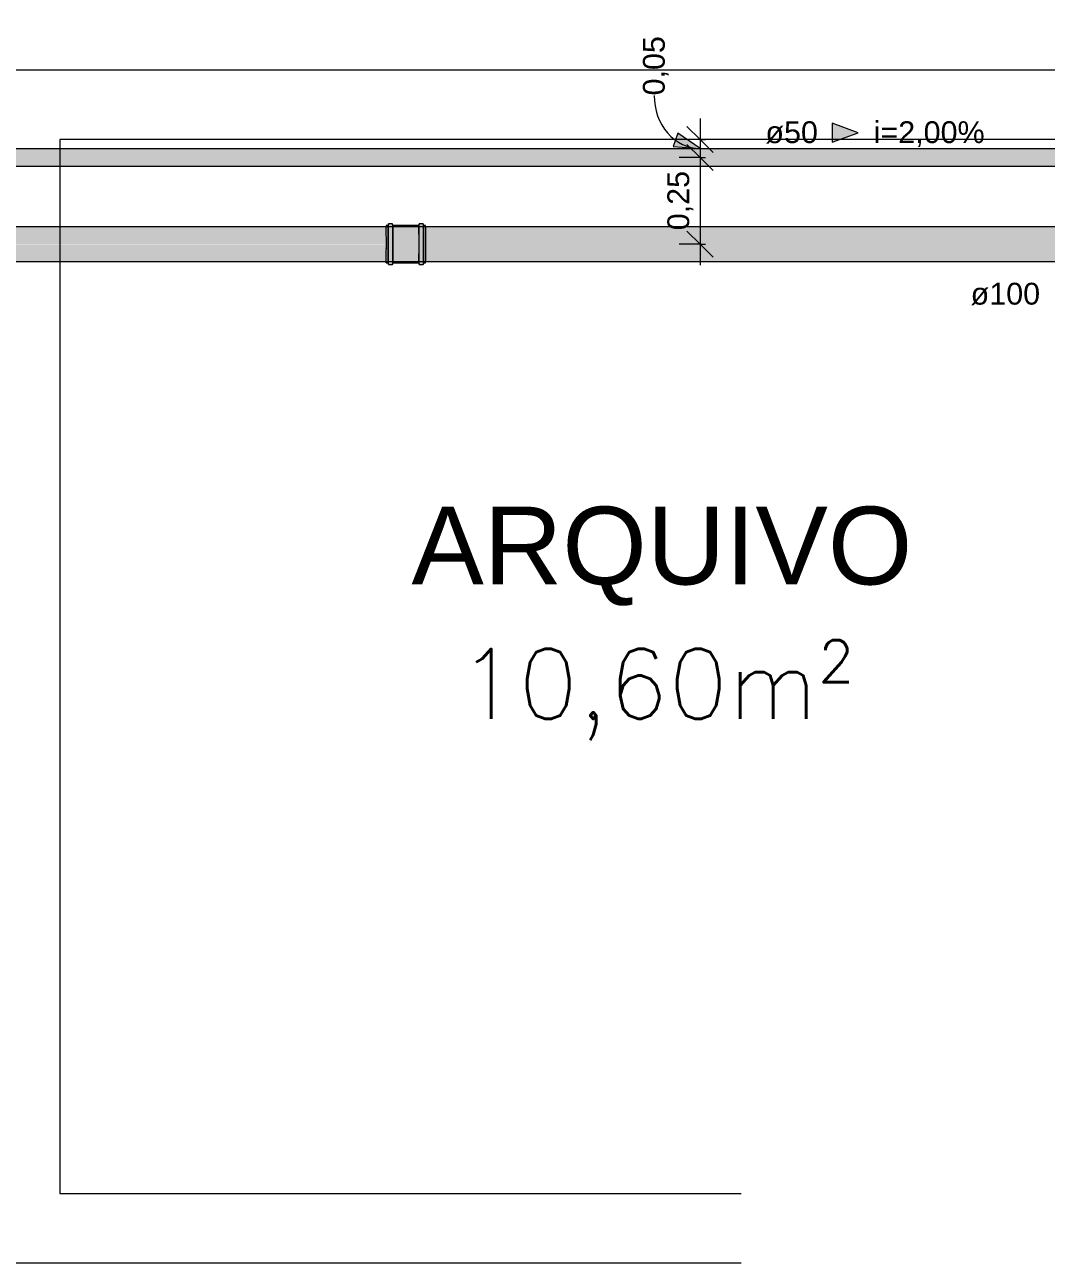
# Model space of a CAD drawing. Header units: metres. Extents: x 42.1 to 94.3, y -3.4 to 61.2.
# Drawn here: x 49.306 to 52.232, y 55.952 to 59.501 of the extents above; entities that cross this region are included whole.
import ezdxf

# ---------------------------------------------------------------- set-up
doc = ezdxf.new("R2010")
doc.units = ezdxf.units.M
for name, color, linetype, lineweight in [('A-ANNO-DIMS', 7, 'Continuous', 5), ('A-ANNO-DIMS-25', 7, 'Continuous', 5), ('ARQ-PAR', 7, 'Continuous', 5), ('ARQ-TEXTO-AMBIENTES-50', 7, 'Continuous', 5), ('ARQ-TEXTO-EQUIPO-50', 7, 'Continuous', 5), ('P-PIPE', 7, 'Continuous', 5), ('P-PIPE-IDEN', 7, 'Continuous', 5)]:
    doc.layers.add(name, color=color, linetype=linetype, lineweight=lineweight)
doc.layers.add('ARQ_1100_BASE_TÉRREO_GARAGEM_dwg', color=7, linetype='Continuous', lineweight=5, true_color=0x767676)
doc.styles.add('Arial', font='arial.ttf', dxfattribs={"height": 0.0625})
doc.styles.add('RomanS', font='romans__.ttf', dxfattribs={"height": 0.200498})
doc.styles.add('SansSerif', font='sanss___.ttf', dxfattribs={"height": 0.222776})
doc.dimstyles.new('Diagonal_-_2_5_mm_Arial_-_Preto', dxfattribs={"dimscale": 0.3048, "dimtxt": 0.063766, "dimasz": 0.246063, "dimexe": 0.19685, "dimexo": 0.123031, "dimgap": 0.04101, "dimtad": 1, "dimrnd": 0.01, "dimzin": 0, "dimdsep": 46, "dimtxsty": 'Arial', "dimblk1": 'OBLIQUE', "dimblk2": 'OBLIQUE', "dimsah": 1, "dimcen": 0.09, "dimdle": 0.19685, "dimazin": 0, "dimtfac": 1, "dimtdec": 4, "dimtix": 1, "dimtmove": 0, "dimatfit": 3, "dimfxl": 1, "dimtvp": 1, "dimtolj": 1, "dimtzin": 0, "dimarcsym": 2})
doc.dimstyles.new('Diagonal_-_2_5_mm_Arial_-_Preto_1', dxfattribs={"dimscale": 0.3048, "dimtxt": 0.063766, "dimasz": 0.246063, "dimexe": 0.19685, "dimexo": 0.123031, "dimgap": 0.04101, "dimtad": 1, "dimrnd": 0.01, "dimzin": 0, "dimdsep": 46, "dimtxsty": 'Arial', "dimblk1": 'OBLIQUE', "dimblk2": 'OBLIQUE', "dimsah": 1, "dimcen": 0.09, "dimdle": 0.19685, "dimazin": 0, "dimtfac": 1, "dimtdec": 4, "dimtix": 1, "dimtmove": 1, "dimatfit": 3, "dimfxl": 1, "dimtvp": 1, "dimtolj": 1, "dimtzin": 0, "dimarcsym": 2})

# ---------------------------------------------------------------- blocks, each defined once
blk = doc.blocks.new('Luva de Correr - Serie Normal - Esgoto - MEP - Tigre - Standard-4224055-TÉRREO F_S 2')
at = {"layer": 'P-PIPE', "true_color": 0xe06060}
h = blk.add_hatch(color=13, dxfattribs=at)
h.paths.add_polyline_path([(50.3411, 58.8186), (50.3414, 58.8259), (50.3416, 58.8596), (50.3413, 58.8259), (50.341, 58.8202)])
h.paths.add_polyline_path([(50.3416, 58.8858), (50.3412, 58.9233), (50.341, 58.9232), (50.3412, 58.921), (50.3413, 58.9152), (50.3415, 58.8962)])
for points in [[(50.3471, 58.8721), (50.3471, 58.8721), (50.3468, 58.9186), (50.3467, 58.9243), (50.3411, 58.925), (50.3414, 58.918), (50.3416, 58.8858), (50.3416, 58.8721)], [(50.3471, 58.8721), (50.3483, 58.8721), (50.3479, 58.9255), (50.3476, 58.9288), (50.3467, 58.9243), (50.347, 58.9062), (50.3471, 58.8734)], [(50.3483, 58.8721), (50.3603, 58.8721), (50.3599, 58.9255), (50.3598, 58.9289), (50.3478, 58.9289), (50.3481, 58.9092), (50.3483, 58.882)], [(50.4352, 58.8721), (50.4349, 58.9211), (50.4348, 58.9243), (50.3606, 58.9243), (50.3609, 58.9062), (50.361, 58.8721), (50.4352, 58.8721)], [(50.4352, 58.8721), (50.4361, 58.8721), (50.4357, 58.9255), (50.4354, 58.9288), (50.4348, 58.9243), (50.4351, 58.9062), (50.4352, 58.8721)], [(50.4481, 58.8721), (50.4477, 58.9255), (50.4476, 58.9289), (50.4356, 58.9289), (50.4359, 58.9092), (50.4361, 58.8721)], [(50.4491, 58.8721), (50.4488, 58.9186), (50.4484, 58.9255), (50.4476, 58.9289), (50.448, 58.9062), (50.4481, 58.8721), (50.4491, 58.8721)], [(50.4546, 58.8721), (50.4544, 58.918), (50.4541, 58.925), (50.4487, 58.9243), (50.449, 58.9062), (50.4491, 58.8721), (50.4546, 58.8721)], [(50.3411, 58.8186), (50.3467, 58.8195), (50.347, 58.8378), (50.3471, 58.8721), (50.3416, 58.8721), (50.3414, 58.8259), (50.3412, 58.8195)], [(50.3476, 58.8148), (50.3478, 58.8149), (50.3481, 58.8348), (50.3483, 58.8721), (50.3471, 58.8721), (50.3468, 58.8218), (50.3469, 58.8179), (50.3476, 58.8149)], [(50.3596, 58.8148), (50.3598, 58.8149), (50.3601, 58.8348), (50.3603, 58.8721), (50.3483, 58.8721), (50.3479, 58.8183), (50.3479, 58.8148)], [(50.3598, 58.8149), (50.3606, 58.8195), (50.3609, 58.8378), (50.361, 58.8721), (50.3603, 58.8721), (50.3599, 58.8183), (50.3599, 58.8168)], [(50.3606, 58.8194), (50.4348, 58.8195), (50.4351, 58.8378), (50.4352, 58.8721), (50.361, 58.8721), (50.3607, 58.8218), (50.3606, 58.8194)], [(50.4354, 58.8148), (50.4356, 58.8149), (50.436, 58.8378), (50.4361, 58.8721), (50.4352, 58.8721), (50.4349, 58.8227), (50.4349, 58.8178), (50.4354, 58.8149)], [(50.4355, 58.8148), (50.4476, 58.8149), (50.4479, 58.8348), (50.4481, 58.8721), (50.4361, 58.8721), (50.4357, 58.8183), (50.4356, 58.8149)], [(50.4476, 58.8149), (50.4487, 58.8205), (50.449, 58.8378), (50.4491, 58.8721), (50.4481, 58.8721), (50.4477, 58.8183), (50.4477, 58.8168)], [(50.4541, 58.8186), (50.4544, 58.8259), (50.4546, 58.863), (50.4546, 58.8721), (50.4491, 58.8721), (50.4488, 58.8218), (50.4489, 58.8194)]]:
    blk.add_hatch(color=13, dxfattribs=at).paths.add_polyline_path(points)
h = blk.add_hatch(color=13, dxfattribs=at)
h.paths.add_polyline_path([(50.3607, 58.9211), (50.3606, 58.9243), (50.3598, 58.9289), (50.3601, 58.9243), (50.3606, 58.9216)])
h.paths.add_polyline_path([(50.3608, 58.9121), (50.3607, 58.9211), (50.3599, 58.9255), (50.3603, 58.9147), (50.3608, 58.9124)])
h.paths.add_polyline_path([(50.361, 58.8721), (50.3608, 58.9121), (50.3601, 58.9157), (50.3603, 58.882), (50.3603, 58.8721), (50.361, 58.8721)])
at = {"layer": 'P-PIPE'}
for p, q in [((50.3466, 58.925), (50.3411, 58.925)), ((50.3477, 58.9297), (50.3466, 58.925)), ((50.3597, 58.9297), (50.3477, 58.9297)), ((50.3605, 58.9249), (50.3597, 58.9296)), ((50.4347, 58.925), (50.3605, 58.925)), ((50.4355, 58.9296), (50.4347, 58.9249)), ((50.4475, 58.9297), (50.4355, 58.9297)), ((50.4486, 58.925), (50.4475, 58.9297)), ((50.4541, 58.925), (50.4486, 58.925)), ((50.3411, 58.8186), (50.3466, 58.8186)), ((50.3466, 58.8187), (50.3477, 58.814)), ((50.3477, 58.8139), (50.3597, 58.8139)), ((50.3597, 58.814), (50.3605, 58.8187)), ((50.3605, 58.8186), (50.4347, 58.8186)), ((50.4347, 58.8187), (50.4355, 58.814)), ((50.4355, 58.8139), (50.4475, 58.8139)), ((50.4475, 58.814), (50.4486, 58.8187)), ((50.4486, 58.8186), (50.4541, 58.8186))]:
    blk.add_line(p, q, dxfattribs=at)
for centre, major_axis, start_param, end_param in [((50.3411, 58.8718), (0, 0.0532), 4.716531, 6.613983), ((50.3411, 58.8718), (0, 0.05), 6.025528, 6.283185), ((50.3411, 58.8718), (0, 0.05), 5.763728, 5.892569), ((50.3411, 58.8718), (0, 0.05), 5.501929, 5.761922), ((50.3466, 58.8718), (0, 0.0532), 4.716531, 6.454393), ((50.3477, 58.8718), (0, 0.0579), 4.716531, 6.46186), ((50.3597, 58.8718), (0, 0.0579), 4.716531, 6.456293), ((50.3605, 58.8718), (0, 0.0532), 4.716531, 6.283185), ((50.4347, 58.8718), (0, 0.0532), 4.716531, 6.44959), ((50.4355, 58.8718), (0, 0.0579), 4.716531, 6.46186), ((50.4475, 58.8718), (0, 0.0579), 4.716531, 6.445347), ((50.4486, 58.8718), (0, 0.0532), 4.716531, 6.283185), ((50.4541, 58.8718), (0, 0.0532), 4.716531, 6.287327), ((50.3411, 58.8718), (0, 0.0532), 3.145735, 4.716531), ((50.3411, 58.8718), (0, 0.05), 4.452591, 4.454731), ((50.3466, 58.8718), (0, 0.0532), 2.971202, 4.716531), ((50.3477, 58.8718), (0, 0.0579), 2.971202, 4.716531), ((50.3597, 58.8718), (0, 0.0579), 2.971202, 4.716531), ((50.3605, 58.8718), (0, 0.0532), 3.141593, 4.716531), ((50.4347, 58.8718), (0, 0.0532), 2.971202, 4.716531), ((50.4355, 58.8718), (0, 0.0579), 2.971202, 4.716531), ((50.4475, 58.8718), (0, 0.0579), 2.971202, 4.716531), ((50.4486, 58.8718), (0, 0.0532), 3.075623, 4.716531), ((50.4541, 58.8718), (0, 0.0532), 3.145735, 4.716531), ((50.3411, 58.8718), (0, 0.0532), 2.812093, 3.141593), ((50.3411, 58.8718), (0, 0.05), 3.145735, 3.274575), ((50.3411, 58.8718), (0, 0.05), 3.407534, 3.536375), ((50.3411, 58.8718), (0, 0.05), 3.669333, 3.926324)]:
    blk.add_ellipse(centre, major_axis=major_axis, ratio=0.01, start_param=start_param, end_param=end_param, dxfattribs=at)
blk = doc.blocks.new('ARQ_1100_BASE_TÉRREO_GARAGEM_dwg-4178582-TÉRREO F_S 2')
at = {"layer": 'ARQ-PAR', "color": 253, "true_color": 0xaaaaaa, "flags": 128}
for points in [[(42.5858, 59.3718), (53.1158, 59.3718), (53.1278, 59.3718)], [(52.9158, 58.0784), (52.9158, 59.1718), (49.4058, 59.1718), (49.4058, 56.1518), (51.3582, 56.1518)], [(51.3582, 55.9518), (46.6058, 55.9518), (46.6058, 56.1518), (46.9458, 56.1518)]]:
    blk.add_lwpolyline(points, dxfattribs=at)
at = {"layer": 'ARQ-TEXTO-AMBIENTES-50', "insert": (51.8486, 58.1196), "char_height": 0.22278, "width": 1.674789, "attachment_point": 3, "line_spacing_factor": 0.957023, "style": 'SansSerif'}
blk.add_mtext('ARQUIVO', dxfattribs=at)
at = {"layer": 'ARQ-TEXTO-EQUIPO-50', "insert": (50.5478, 57.7119), "char_height": 0.2005, "width": 1.519927, "attachment_point": 1, "line_spacing_factor": 0.983083, "style": 'RomanS'}
blk.add_mtext('10,60m²', dxfattribs=at)
blk = doc.blocks.new('Anotacao_Tuboseta - Fluxo 1-2612753-TÉRREO F_S 2')
at = {"layer": 'P-PIPE-IDEN'}
blk.add_hatch(color=256, dxfattribs=at).paths.add_polyline_path([(0, -0.00108), (0, 0.00108), (0.00297, 0)])
for p, q in [((0.00297, 0), (0, 0.00108)), ((0, 0.00108), (0, -0.00108)), ((0, -0.00108), (0.00297, 0))]:
    blk.add_line(p, q, dxfattribs=at)
blk = doc.blocks.new('DIMBLOCK12-TÉRREO F_S 2')
at = {"layer": 'A-ANNO-DIMS-25', "lineweight": 20}
blk.add_hatch(color=256, dxfattribs=at).paths.add_polyline_path([(51.2404, 59.1461), (51.1763, 59.1899), (51.1629, 59.152)])
at = {"layer": 'A-ANNO-DIMS-25'}
for p, q in [((51.2404, 59.2318), (51.2404, 59.1203)), ((51.2404, 59.1718), (51.1804, 59.1718)), ((51.2404, 59.1718), (51.2559, 59.1718)), ((51.2404, 59.1203), (51.1804, 59.1203)), ((51.2404, 59.1203), (51.2559, 59.1203))]:
    blk.add_line(p, q, dxfattribs=at)
at = {"layer": 'A-ANNO-DIMS-25', "lineweight": 20}
for p, q in [((51.2404, 59.1718), (51.2029, 59.2093)), ((51.1763, 59.1899), (51.1629, 59.152)), ((51.2404, 59.1461), (51.1763, 59.1899)), ((51.2404, 59.1203), (51.2029, 59.1578)), ((51.2404, 59.1718), (51.2779, 59.1343)), ((51.1629, 59.152), (51.2404, 59.1461)), ((51.2404, 59.1203), (51.2779, 59.0828))]:
    blk.add_line(p, q, dxfattribs=at)
at = {"layer": 'A-ANNO-DIMS-25'}
blk.add_ellipse((51.2404, 59.298), major_axis=(0, 0.152), ratio=0.865664, start_param=1.570796, end_param=3.141593, dxfattribs=at)
at = {"layer": 'A-ANNO-DIMS-25', "color": 0, "insert": (51.0767, 59.298), "char_height": 0.0625, "width": 0.202482, "attachment_point": 1, "rotation": 90, "line_spacing_factor": 0.941778, "style": 'Arial'}
blk.add_mtext('0,05', dxfattribs=at)
blk = doc.blocks.new('_Oblique')
at = {"color": 0, "linetype": 'ByBlock', "lineweight": -2}
blk.add_line((-0.5, -0.5), (0.5, 0.5), dxfattribs=at)
blk = doc.blocks.new('DIMBLOCK13-TÉRREO F_S 2')
at = {"layer": 'A-ANNO-DIMS-25', "lineweight": 20}
for p, q in [((51.2404, 59.1203), (51.2029, 59.1578)), ((51.2404, 59.1203), (51.2779, 59.0828)), ((51.2404, 58.8718), (51.2029, 58.9093)), ((51.2404, 58.8718), (51.2779, 58.8343))]:
    blk.add_line(p, q, dxfattribs=at)
at = {"layer": 'A-ANNO-DIMS-25'}
for p, q in [((51.2404, 59.1203), (51.1804, 59.1203)), ((51.2404, 59.1203), (51.2404, 58.8118)), ((51.2404, 59.1203), (51.2559, 59.1203)), ((51.2404, 58.8718), (51.1804, 58.8718)), ((51.2404, 58.8718), (51.2559, 58.8718))]:
    blk.add_line(p, q, dxfattribs=at)
at = {"layer": 'A-ANNO-DIMS-25', "color": 0, "insert": (51.1467, 58.9117), "char_height": 0.0625, "width": 0.202482, "attachment_point": 1, "rotation": 90, "line_spacing_factor": 0.941778, "style": 'Arial'}
blk.add_mtext('0,25', dxfattribs=at)

msp = doc.modelspace()

# ---------------------------------------------------------------- hatches: boundary and pattern name
at = {"layer": 'P-PIPE', "true_color": 0x713800}
for points in [[(49.188, 59.1203), (53.1078, 59.1206), (53.1075, 59.1453), (46.0208, 59.1453), (46.0211, 59.134), (46.0212, 59.1203), (49.1567, 59.1203)], [(49.197, 59.0953), (53.1075, 59.0953), (53.1078, 59.107), (53.1078, 59.1203), (46.0212, 59.1203), (46.0209, 59.0953), (49.1929, 59.0953)], [(52.994, 58.8718), (53.7297, 58.8721), (53.7293, 58.9177), (53.7292, 58.9218), (50.4543, 58.9218), (50.4546, 58.8982), (50.4548, 58.8718), (52.6836, 58.8718)], [(53.3044, 58.8218), (53.7292, 58.8219), (53.7294, 58.8287), (53.7296, 58.8629), (53.7296, 58.8718), (50.4546, 58.8716), (50.4543, 58.8227), (50.4544, 58.8218), (52.994, 58.8218)]]:
    msp.add_hatch(color=36, dxfattribs=at).paths.add_polyline_path(points)
h = msp.add_hatch(color=36, dxfattribs=at)
h.paths.add_polyline_path([(48.5167, 58.8718), (50.3416, 58.8721), (50.3413, 58.918), (50.3411, 58.9218), (45.8649, 58.9218), (45.8649, 58.9154), (45.8627, 58.9155), (45.8627, 58.8718), (48.4744, 58.8718)])
h.paths.add_polyline_path([(45.5454, 58.8718), (45.8127, 58.8718), (45.8127, 58.9156), (45.8105, 58.9155), (45.8105, 58.9218), (45.555, 58.9216), (45.555, 58.9196), (45.5596, 58.9196), (45.5596, 58.9095), (45.555, 58.9083), (45.555, 58.903), (45.5528, 58.903), (45.5527, 58.8968), (45.5518, 58.8879), (45.5483, 58.8773), (45.5456, 58.8721)])
h.paths.add_polyline_path([(44.8948, 58.8968), (45.4566, 58.8968), (45.4567, 58.8988), (45.4623, 58.8991), (45.4636, 58.9038), (45.4736, 58.9038), (45.4736, 58.8988), (45.4966, 58.8988), (45.4988, 58.8968), (45.5024, 58.8971), (45.5028, 58.898), (45.5028, 58.903), (45.5006, 58.903), (45.5006, 58.9083), (45.496, 58.9095), (45.496, 58.9196), (45.5006, 58.9196), (45.5006, 58.9218), (44.6486, 58.9218), (44.649, 58.899), (44.661, 58.899), (44.661, 58.8968), (44.8857, 58.8968)])
h = msp.add_hatch(color=36, dxfattribs=at)
h.paths.add_polyline_path([(45.5064, 58.8218), (45.8127, 58.8218), (45.8127, 58.8718), (45.5454, 58.8718), (45.5439, 58.8692), (45.5375, 58.8615), (45.53, 58.8554), (45.5204, 58.8505), (45.5103, 58.8477), (45.5018, 58.8468), (45.4988, 58.8468), (45.4966, 58.8448), (45.4736, 58.8448), (45.4736, 58.8398), (45.4636, 58.8398), (45.4623, 58.8448), (45.4566, 58.8448), (45.4566, 58.8468), (44.661, 58.8467), (44.661, 58.8446), (44.6489, 58.8446), (44.6487, 58.8218), (45.4676, 58.8218)])
h.paths.add_polyline_path([(45.9092, 58.8218), (50.3411, 58.8219), (50.3414, 58.8286), (50.3416, 58.8677), (50.3416, 58.8718), (45.8627, 58.8718), (45.8627, 58.8218)])

# ---------------------------------------------------------------- linework, layer by layer
at = {"layer": 'P-PIPE'}
for p, q in [((53.1473, 59.1453), (48.9593, 59.1453)), ((49.1118, 59.0953), (53.1473, 59.0953)), ((53.7812, 58.9218), (49.1421, 58.9218)), ((49.1532, 58.8218), (53.7812, 58.8218))]:
    msp.add_line(p, q, dxfattribs=at)

# ---------------------------------------------------------------- block references
at = {"layer": 'ARQ_1100_BASE_TÉRREO_GARAGEM_dwg', "color": 253, "true_color": 0xaaaaaa}
msp.add_blockref('ARQ_1100_BASE_TÉRREO_GARAGEM_dwg-4178582-TÉRREO F_S 2', (0, 0), dxfattribs=at)
at = {"layer": 'P-PIPE'}
msp.add_blockref('Luva de Correr - Serie Normal - Esgoto - MEP - Tigre - Standard-4224055-TÉRREO F_S 2', (0, 0), dxfattribs=at)
at = {"layer": 'P-PIPE-IDEN', "xscale": 24.99999999999999, "yscale": 24.99999999999999, "zscale": 24.99999999999999}
msp.add_blockref('Anotacao_Tuboseta - Fluxo 1-2612753-TÉRREO F_S 2', (51.6193, 59.1913), dxfattribs=at)

# ---------------------------------------------------------------- texts
at = {"layer": 'P-PIPE-IDEN', "char_height": 0.0625, "attachment_point": 1, "style": 'Arial'}
for s, insert, width in [('ø50', (51.4275, 59.224), 0.18038), ('i=2,00%', (51.7377, 59.224), 0.382806), ('ø100', (52.0155, 58.7612), 0.238502)]:
    msp.add_mtext(s, dxfattribs=dict(at, insert=insert, width=width))

# ---------------------------------------------------------------- dimensions: what is measured, and where the dimension line sits
at = {"layer": 'A-ANNO-DIMS'}
dim = msp.add_linear_dim(base=(51.2404, 59.1203), p1=(51.2934, 59.1718), p2=(51.2934, 59.1203), angle=90, dimstyle='Diagonal_-_2_5_mm_Arial_-_Preto_1', override={"dimpost": '<>', "dimfxl": 0.051502}, dxfattribs=at)
dim.commit()
dim.dimension.update_dxf_attribs({"geometry": 'DIMBLOCK12-TÉRREO F_S 2', "text_midpoint": (51.1184, 59.3993), "dimtype": 160, "text_rotation": 90})
dim = msp.add_linear_dim(base=(51.2404, 58.8718), p1=(51.2934, 59.1203), p2=(51.2934, 58.8718), angle=90, dimstyle='Diagonal_-_2_5_mm_Arial_-_Preto', override={"dimpost": '<>', "dimfxl": 0.24849}, dxfattribs=at)
dim.commit()
dim.dimension.update_dxf_attribs({"geometry": 'DIMBLOCK13-TÉRREO F_S 2', "text_midpoint": (51.196, 58.9961)})

doc.saveas('drawing.dxf')
